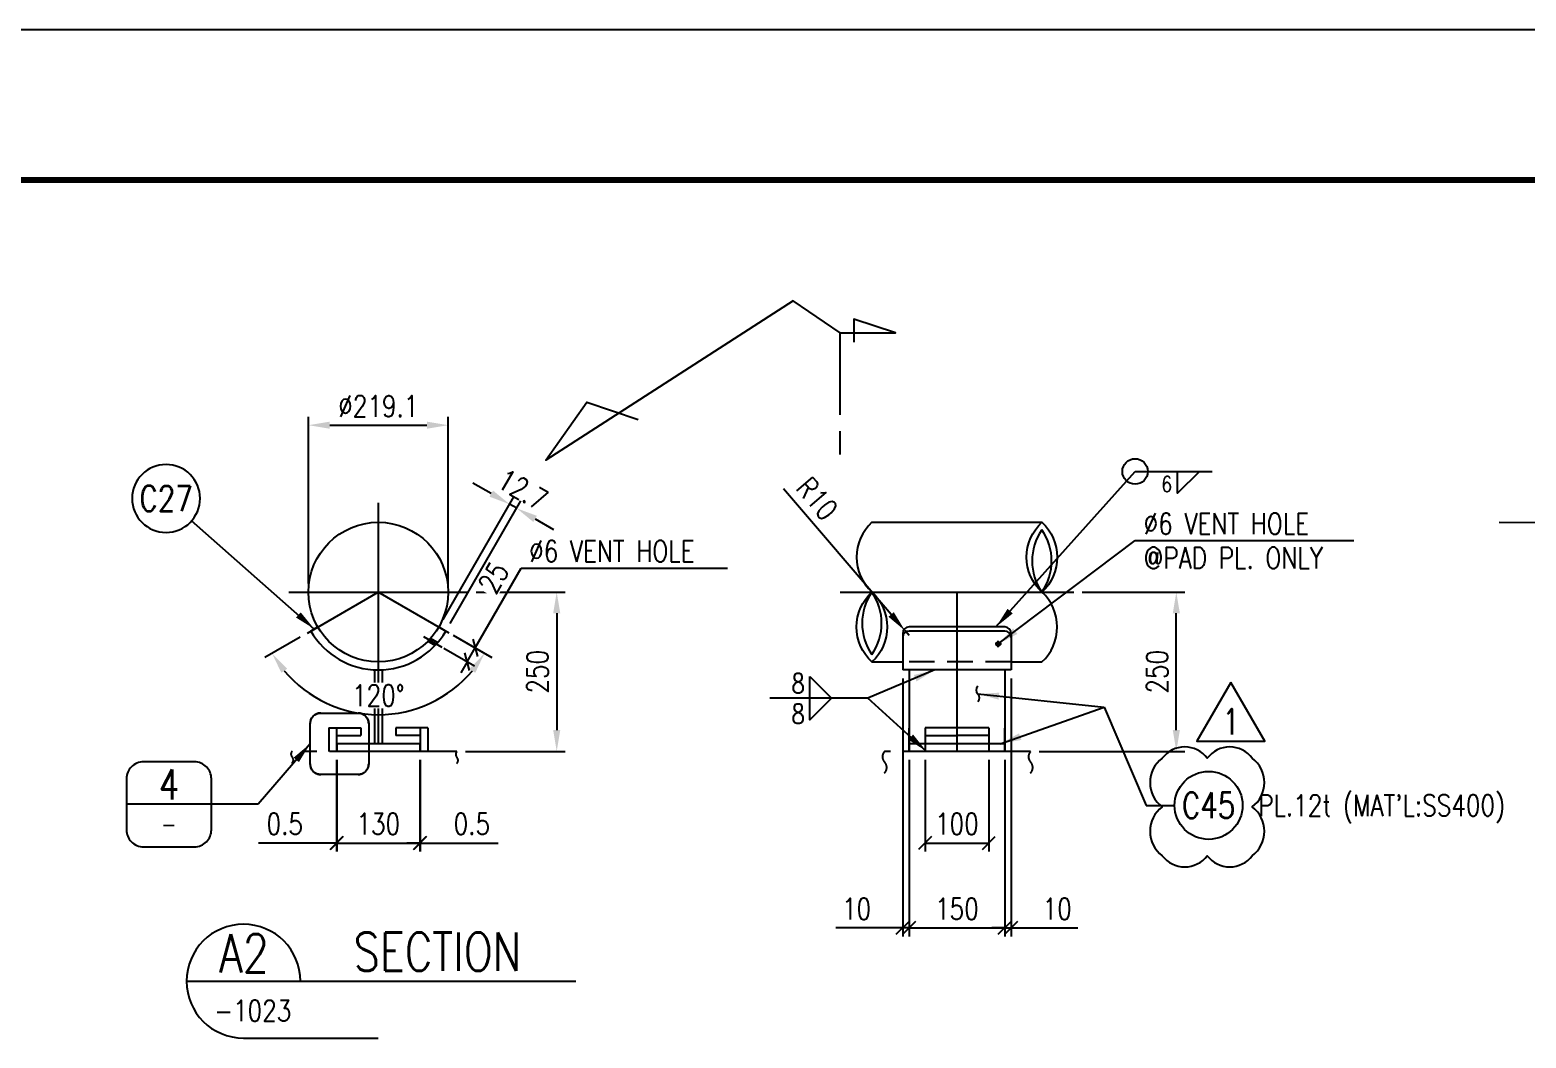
# Model space of a CAD drawing. Header units: millimetres. Extents: x 0 to 91981, y -132907 to 77676.
# Drawn here: x 72686 to 79728, y 19046 to 23794 of the extents above; entities that cross this region are included whole.
import ezdxf
from ezdxf.enums import TextEntityAlignment as Align

# ---------------------------------------------------------------- set-up
doc = ezdxf.new("R2010")
doc.units = ezdxf.units.MM
doc.header["$LTSCALE"] = 60
for name, pattern in [('JNK-CENTER', [34, 30, -1.5, 1, -1.5]), ('JNK-HIDDEN', [3, 2, -1]), ('JNK-PHANTOM', [15, 10, -1, 1, -1, 1, -1])]:
    doc.linetypes.add(name, pattern=pattern)
for name, color, linetype in [('CEN-R', 1, 'JNK-CENTER'), ('CON-C', 4, 'Continuous'), ('CON-G', 3, 'Continuous'), ('CON-W', 7, 'Continuous'), ('CON-Y', 2, 'Continuous'), ('Dim-W', 7, 'Continuous'), ('HID-Y', 2, 'JNK-HIDDEN'), ('PHA-M', 6, 'JNK-PHANTOM'), ('PHA-W', 7, 'JNK-PHANTOM'), ('rev-1', 2, 'Continuous'), ('rev-2', 2, 'Continuous'), ('TXT-C', 4, 'Continuous'), ('TXT-Y', 2, 'Continuous')]:
    doc.layers.add(name, color=color, linetype=linetype)
doc.layers.add('CONT-G', color=3, linetype='Continuous', lineweight=25)
doc.styles.add('DESCRIPTION', font='SIMPLEX', dxfattribs={"width": 0.85})
doc.styles.add('SIMPLEX', font='simplex.shx', dxfattribs={"width": 0.8})
doc.dimstyles.new('DIM40', dxfattribs={"dimscale": 40, "dimtxt": 2.5, "dimasz": 2.5, "dimexe": 1, "dimexo": 1, "dimgap": 1, "dimtad": 1, "dimdec": 1, "dimdsep": 46, "dimtxsty": 'SIMPLEX', "dimcen": 0, "dimclrd": 256, "dimclre": 256, "dimclrt": 2, "dimadec": 1, "dimazin": 2, "dimtfac": 1, "dimtdec": 1, "dimtix": 1, "dimtmove": 2, "dimatfit": 2, "dimfxl": 1, "dimarcsym": 1})
doc.dimstyles.new('DIM40X3', dxfattribs={"dimscale": 40, "dimtxt": 2.5, "dimasz": 2.5, "dimexe": 1, "dimexo": 1, "dimgap": 1, "dimtad": 1, "dimdec": 1, "dimlfac": 0.333333, "dimdsep": 46, "dimtxsty": 'SIMPLEX', "dimcen": 0, "dimclrd": 256, "dimclre": 256, "dimclrt": 2, "dimadec": 1, "dimazin": 2, "dimtfac": 1, "dimtdec": 1, "dimtix": 1, "dimtmove": 2, "dimatfit": 2, "dimfxl": 1, "dimarcsym": 1})
doc.dimstyles.new('DIM50x1', dxfattribs={"dimscale": 50, "dimtxt": 2.5, "dimasz": 2.5, "dimexe": 1, "dimexo": 1, "dimgap": 1, "dimtad": 1, "dimdec": 1, "dimdsep": 46, "dimtxsty": 'SIMPLEX', "dimcen": 0, "dimclrd": 256, "dimclre": 256, "dimclrt": 2, "dimadec": 1, "dimazin": 2, "dimtfac": 1, "dimtdec": 1, "dimtix": 1, "dimtmove": 2, "dimatfit": 2, "dimfxl": 1, "dimarcsym": 1})

# ---------------------------------------------------------------- blocks, each defined once
blk = doc.blocks.new('TITLE')
at = {"color": 7}
blk.add_line((841, 594.85), (0, 594.85), dxfattribs=at)
at = {"color": 7, "const_width": 0.707}
blk.add_lwpolyline([(823.32, 577.17), (27.94, 577.17)], dxfattribs=at)
blk = doc.blocks.new('weld-sy1')
blk.add_lwpolyline([(0, 2.56), (2.56, 0), (0, -2.56)], close=True)
at = {"style": 'DESCRIPTION', "width": 0.8}
for p in [(-0.563, 0.592), (-0.563, -2.992)]:
    blk.add_attdef('4', text='', height=2.2, dxfattribs=at).set_placement(p, align=Align.RIGHT)
for p in [(3.018, 0.57), (3.018, -2.87)]:
    blk.add_attdef('50-150', p, '', height=2.2, dxfattribs=at)
blk = doc.blocks.new('*D441')
at = {"layer": 'CON-W', "lineweight": -2, "transparency": 16777216}
for p, q in [((76739.6, 21041.2), (76233.6, 21632.7)), ((76824.1, 20942.4), (76804.6, 20965.2))]:
    blk.add_line(p, q, dxfattribs=at)
at = {"layer": 'CON-W', "transparency": 16777216}
blk.add_solid([(76752.3, 21052.1), (76727, 21030.4), (76804.6, 20965.2)], dxfattribs=at)
at = {"layer": 'DEFPOINTS', "color": 0, "transparency": 16777216}
for p in [(76804.6, 20965.2), (76824.1, 20942.4)]:
    blk.add_point(p, dxfattribs=at)
at = {"layer": 'CON-W', "color": 2, "transparency": 16777216, "insert": (76391.2, 21587), "char_height": 100, "attachment_point": 5, "rotation": 310.54405, "style": 'SIMPLEX'}
blk.add_mtext('R10', dxfattribs=at)
blk = doc.blocks.new('weld-sy2')
blk.add_lwpolyline([(2.56, 0), (0, -2.56), (0, 0)])
at = {"style": 'SIMPLEX', "width": 0.8}
blk.add_attdef('4', text='', height=2.2, dxfattribs=at).set_placement((-0.6504, -2.992), align=Align.RIGHT)
blk = doc.blocks.new('_Oblique')
at = {"color": 0, "linetype": 'ByBlock', "lineweight": -2}
blk.add_line((-0.5, -0.5), (0.5, 0.5), dxfattribs=at)
blk = doc.blocks.new('*D442')
at = {"layer": 'CON-W', "lineweight": -2, "transparency": 16777216}
for p, q in [((76794.1, 20739.8), (76794.1, 19524.9)), ((76824.1, 20356.6), (76824.1, 19524.9)), ((76794.1, 19564.9), (76479.8, 19564.9)), ((76824.1, 19564.9), (76794.1, 19564.9)), ((76824.1, 19564.9), (76884.1, 19564.9))]:
    blk.add_line(p, q, dxfattribs=at)
at = {"layer": 'DEFPOINTS', "color": 0, "transparency": 16777216}
for p in [(76794.1, 20779.8), (76824.1, 20396.6), (76824.1, 19564.9)]:
    blk.add_point(p, dxfattribs=at)
at = {"layer": 'CON-W', "lineweight": -2, "transparency": 16777216, "xscale": 60, "yscale": 60, "zscale": 60}
blk.add_blockref('_Oblique', (76794.1, 19564.9), dxfattribs=at)
at = {"layer": 'CON-W', "lineweight": -2, "transparency": 16777216, "xscale": 60, "yscale": 60, "zscale": 60, "rotation": 180}
blk.add_blockref('_Oblique', (76824.1, 19564.9), dxfattribs=at)
at = {"layer": 'CON-W', "color": 2, "transparency": 16777216, "insert": (76577, 19654.9), "char_height": 100, "attachment_point": 5, "style": 'SIMPLEX'}
blk.add_mtext('10', dxfattribs=at)
blk = doc.blocks.new('*D443')
at = {"layer": 'CON-W', "lineweight": -2, "transparency": 16777216}
for p, q in [((77304.1, 20739.8), (77304.1, 19524.9)), ((77274.1, 20356.6), (77274.1, 19524.9)), ((77274.1, 19564.9), (77214.1, 19564.9)), ((77274.1, 19564.9), (77304.1, 19564.9)), ((77304.1, 19564.9), (77618.4, 19564.9))]:
    blk.add_line(p, q, dxfattribs=at)
at = {"layer": 'DEFPOINTS', "color": 0, "transparency": 16777216}
for p in [(77304.1, 20779.8), (77274.1, 20396.6), (77274.1, 19564.9)]:
    blk.add_point(p, dxfattribs=at)
at = {"layer": 'CON-W', "lineweight": -2, "transparency": 16777216, "xscale": 60, "yscale": 60, "zscale": 60}
blk.add_blockref('_Oblique', (77274.1, 19564.9), dxfattribs=at)
at = {"layer": 'CON-W', "lineweight": -2, "transparency": 16777216, "xscale": 60, "yscale": 60, "zscale": 60, "rotation": 180}
blk.add_blockref('_Oblique', (77304.1, 19564.9), dxfattribs=at)
at = {"layer": 'CON-W', "color": 2, "transparency": 16777216, "insert": (77521.3, 19654.9), "char_height": 100, "attachment_point": 5, "style": 'SIMPLEX'}
blk.add_mtext('10', dxfattribs=at)
blk = doc.blocks.new('*D444')
at = {"layer": 'CON-W', "lineweight": -2, "transparency": 16777216}
for p, q in [((76824.1, 20356.6), (76824.1, 19524.9)), ((77274.1, 20356.6), (77274.1, 19524.9)), ((76824.1, 19564.9), (77274.1, 19564.9))]:
    blk.add_line(p, q, dxfattribs=at)
at = {"layer": 'DEFPOINTS', "color": 0, "transparency": 16777216}
for p in [(76824.1, 20396.6), (77274.1, 20396.6), (77274.1, 19564.9)]:
    blk.add_point(p, dxfattribs=at)
at = {"layer": 'CON-W', "lineweight": -2, "transparency": 16777216, "xscale": 60, "yscale": 60, "zscale": 60, "rotation": 180}
blk.add_blockref('_Oblique', (76824.1, 19564.9), dxfattribs=at)
at = {"layer": 'CON-W', "lineweight": -2, "transparency": 16777216, "xscale": 60, "yscale": 60, "zscale": 60}
blk.add_blockref('_Oblique', (77274.1, 19564.9), dxfattribs=at)
at = {"layer": 'CON-W', "color": 2, "transparency": 16777216, "insert": (77049.1, 19654.9), "char_height": 100, "attachment_point": 5, "style": 'SIMPLEX'}
blk.add_mtext('150', dxfattribs=at)
blk = doc.blocks.new('*D548')
at = {"lineweight": -2, "transparency": 16777216}
for p, q in [((77639.1, 21146.6), (78121.9, 21146.6)), ((78081.9, 20496.6), (78081.9, 21046.6)), ((77436.2, 20396.6), (78121.9, 20396.6))]:
    blk.add_line(p, q, dxfattribs=at)
at = {"transparency": 16777216}
for points in [[(78065.3, 21046.6), (78098.6, 21046.6), (78081.9, 21146.6)], [(78065.3, 20496.6), (78098.6, 20496.6), (78081.9, 20396.6)]]:
    blk.add_solid(points, dxfattribs=at)
at = {"layer": 'DEFPOINTS', "color": 0, "transparency": 16777216}
for p in [(77599.1, 21146.6), (78081.9, 21146.6), (77396.2, 20396.6)]:
    blk.add_point(p, dxfattribs=at)
at = {"color": 2, "transparency": 16777216, "insert": (77991.9, 20771.6), "char_height": 100, "attachment_point": 5, "rotation": 90, "style": 'SIMPLEX'}
blk.add_mtext('250', dxfattribs=at)
blk = doc.blocks.new('*D445')
at = {"layer": 'CON-W', "lineweight": -2, "transparency": 16777216}
for p, q in [((74131, 20356.6), (74131, 19924.9)), ((74521, 20356.6), (74521, 19924.9)), ((74131, 19964.9), (74521, 19964.9))]:
    blk.add_line(p, q, dxfattribs=at)
at = {"layer": 'DEFPOINTS', "color": 0, "transparency": 16777216}
for p in [(74131, 20396.6), (74521, 20396.6), (74521, 19964.9)]:
    blk.add_point(p, dxfattribs=at)
at = {"layer": 'CON-W', "lineweight": -2, "transparency": 16777216, "xscale": 60, "yscale": 60, "zscale": 60, "rotation": 180}
blk.add_blockref('_Oblique', (74131, 19964.9), dxfattribs=at)
at = {"layer": 'CON-W', "lineweight": -2, "transparency": 16777216, "xscale": 60, "yscale": 60, "zscale": 60}
blk.add_blockref('_Oblique', (74521, 19964.9), dxfattribs=at)
at = {"layer": 'CON-W', "color": 2, "transparency": 16777216, "insert": (74326, 20054.9), "char_height": 100, "attachment_point": 5, "style": 'SIMPLEX'}
blk.add_mtext('130', dxfattribs=at)
blk = doc.blocks.new('*D446')
at = {"layer": 'CON-W', "lineweight": -2, "transparency": 16777216}
for p, q in [((74129.5, 20356.6), (74129.5, 19924.9)), ((74131, 20356.6), (74131, 19924.9)), ((74129.5, 19964.9), (73761.9, 19964.9)), ((74131, 19964.9), (74129.5, 19964.9)), ((74131, 19964.9), (74191, 19964.9))]:
    blk.add_line(p, q, dxfattribs=at)
at = {"layer": 'DEFPOINTS', "color": 0, "transparency": 16777216}
for p in [(74129.5, 20396.6), (74131, 20396.6), (74131, 19964.9)]:
    blk.add_point(p, dxfattribs=at)
at = {"layer": 'CON-W', "lineweight": -2, "transparency": 16777216, "xscale": 60, "yscale": 60, "zscale": 60}
blk.add_blockref('_Oblique', (74129.5, 19964.9), dxfattribs=at)
at = {"layer": 'CON-W', "lineweight": -2, "transparency": 16777216, "xscale": 60, "yscale": 60, "zscale": 60, "rotation": 180}
blk.add_blockref('_Oblique', (74131, 19964.9), dxfattribs=at)
at = {"layer": 'CON-W', "color": 2, "transparency": 16777216, "insert": (73885.7, 20054.9), "char_height": 100, "attachment_point": 5, "style": 'SIMPLEX'}
blk.add_mtext('0.5', dxfattribs=at)
blk = doc.blocks.new('*D447')
at = {"layer": 'CON-W', "lineweight": -2, "transparency": 16777216}
for p, q in [((74521, 20356.6), (74521, 19924.9)), ((74522.5, 20356.6), (74522.5, 19924.9)), ((74521, 19964.9), (74461, 19964.9)), ((74521, 19964.9), (74522.5, 19964.9)), ((74522.5, 19964.9), (74890.1, 19964.9))]:
    blk.add_line(p, q, dxfattribs=at)
at = {"layer": 'DEFPOINTS', "color": 0, "transparency": 16777216}
for p in [(74521, 20396.6), (74522.5, 20396.6), (74522.5, 19964.9)]:
    blk.add_point(p, dxfattribs=at)
at = {"layer": 'CON-W', "lineweight": -2, "transparency": 16777216, "xscale": 60, "yscale": 60, "zscale": 60}
blk.add_blockref('_Oblique', (74521, 19964.9), dxfattribs=at)
at = {"layer": 'CON-W', "lineweight": -2, "transparency": 16777216, "xscale": 60, "yscale": 60, "zscale": 60, "rotation": 180}
blk.add_blockref('_Oblique', (74522.5, 19964.9), dxfattribs=at)
at = {"layer": 'CON-W', "color": 2, "transparency": 16777216, "insert": (74766.3, 20054.9), "char_height": 100, "attachment_point": 5, "style": 'SIMPLEX'}
blk.add_mtext('0.5', dxfattribs=at)
blk = doc.blocks.new('*D549')
at = {"lineweight": -2, "transparency": 16777216}
for p, q in [((74786.7, 21146.6), (75205.7, 21146.6)), ((75165.7, 21046.6), (75165.7, 20496.6)), ((74736, 20396.6), (75205.7, 20396.6))]:
    blk.add_line(p, q, dxfattribs=at)
at = {"transparency": 16777216}
for points in [[(75149, 21046.6), (75182.4, 21046.6), (75165.7, 21146.6)], [(75149, 20496.6), (75182.4, 20496.6), (75165.7, 20396.6)]]:
    blk.add_solid(points, dxfattribs=at)
at = {"layer": 'DEFPOINTS', "color": 0, "transparency": 16777216}
for p in [(74746.7, 21146.6), (74696, 20396.6), (75165.7, 20396.6)]:
    blk.add_point(p, dxfattribs=at)
at = {"color": 2, "transparency": 16777216, "insert": (75075.7, 20771.6), "char_height": 100, "attachment_point": 5, "rotation": 90, "style": 'SIMPLEX'}
blk.add_mtext('250', dxfattribs=at)
blk = doc.blocks.new('*D448')
at = {"lineweight": -2, "transparency": 16777216}
for p, q in [((74857.7, 21610.3), (74771.1, 21660.3)), ((74630.6, 21016.9), (74964.3, 21594.9)), ((74663.6, 20997.9), (74997.3, 21575.9)), ((74977.3, 21541.3), (74944.3, 21560.3)), ((75063.9, 21491.3), (75150.5, 21441.3))]:
    blk.add_line(p, q, dxfattribs=at)
at = {"transparency": 16777216}
for points in [[(74866.1, 21624.7), (74849.4, 21595.9), (74944.3, 21560.3)], [(75072.3, 21505.7), (75055.6, 21476.8), (74977.3, 21541.3)]]:
    blk.add_solid(points, dxfattribs=at)
at = {"layer": 'DEFPOINTS', "color": 0, "transparency": 16777216}
for p in [(74944.3, 21560.3), (74610.6, 20982.3), (74643.6, 20963.2)]:
    blk.add_point(p, dxfattribs=at)
at = {"color": 2, "transparency": 16777216, "insert": (75005.8, 21628.7), "char_height": 100, "attachment_point": 5, "rotation": 330, "style": 'SIMPLEX'}
blk.add_mtext('12.7', dxfattribs=at)
blk = doc.blocks.new('*D449')
at = {"lineweight": -2, "transparency": 16777216}
for p, q in [((73997.3, 21186.6), (73997.3, 21972.5)), ((74654.6, 21186.6), (74654.6, 21972.5)), ((74097.3, 21932.5), (74554.6, 21932.5))]:
    blk.add_line(p, q, dxfattribs=at)
at = {"transparency": 16777216}
for points in [[(74097.3, 21949.2), (74097.3, 21915.9), (73997.3, 21932.5)], [(74554.6, 21949.2), (74554.6, 21915.9), (74654.6, 21932.5)]]:
    blk.add_solid(points, dxfattribs=at)
at = {"layer": 'DEFPOINTS', "color": 0, "transparency": 16777216}
for p in [(74654.6, 21932.5), (73997.3, 21146.6), (74654.6, 21146.6)]:
    blk.add_point(p, dxfattribs=at)
at = {"color": 2, "transparency": 16777216, "insert": (74326, 22022.5), "char_height": 100, "attachment_point": 5, "style": 'SIMPLEX'}
blk.add_mtext('%%C219.1', dxfattribs=at)
blk = doc.blocks.new('*D450')
at = {"layer": 'CON-W', "lineweight": -2, "transparency": 16777216}
for p, q in [((73957.6, 20933.9), (73791.4, 20837.9)), ((74678.2, 20943.2), (74860.6, 20837.9))]:
    blk.add_line(p, q, dxfattribs=at)
blk.add_arc((74326, 21146.6), 577.3, 219.9366, 320.0634, dxfattribs=at)
at = {"layer": 'CON-W', "transparency": 16777216}
for points in [[(73869.6, 20766.4), (73897, 20785.5), (73826, 20857.9)], [(74755, 20785.5), (74782.3, 20766.4), (74826, 20857.9)]]:
    blk.add_solid(points, dxfattribs=at)
at = {"layer": 'DEFPOINTS', "color": 0, "transparency": 16777216}
for p in [(74326, 21146.6), (74326, 21146.6), (73992.3, 20953.9), (74643.6, 20963.2), (74128.5, 20604.1)]:
    blk.add_point(p, dxfattribs=at)
at = {"layer": 'CON-W', "color": 2, "transparency": 16777216, "insert": (74326, 20659.3), "char_height": 100, "attachment_point": 5, "style": 'SIMPLEX', "bg_fill": 3, "box_fill_scale": 1.1, "bg_fill_color": 256, "bg_fill_true_color": 13158600, "bg_fill_transparency": 0}
blk.add_mtext('120°', dxfattribs=at)
blk = doc.blocks.new('*D451')
at = {"layer": 'DEFPOINTS', "color": 0, "transparency": 16777216}
for p in [(74643.6, 20963.2), (74599.4, 20902.1), (74743.7, 20818.8)]:
    blk.add_point(p, dxfattribs=at)
at = {"layer": 'Dim-W', "lineweight": -2, "transparency": 16777216}
for p, q in [((74781.2, 20883.8), (74998.3, 21259.9)), ((74678.2, 20943.2), (74815.8, 20863.8)), ((74634, 20882.1), (74778.3, 20798.8)), ((74743.7, 20818.8), (74781.2, 20883.8)), ((74743.7, 20818.8), (74713.7, 20766.9))]:
    blk.add_line(p, q, dxfattribs=at)
at = {"layer": 'Dim-W', "lineweight": -2, "transparency": 16777216, "xscale": 60, "yscale": 60, "zscale": 60}
for p, rotation in [((74781.2, 20883.8), 240.0000000000319), ((74743.7, 20818.8), 60.0000000000319)]:
    blk.add_blockref('_Oblique', p, dxfattribs=dict(at, rotation=rotation))
at = {"layer": 'Dim-W', "color": 2, "transparency": 16777216, "insert": (74868, 21214.2), "char_height": 100, "attachment_point": 5, "rotation": 60, "style": 'SIMPLEX', "bg_fill": 3, "box_fill_scale": 1.1, "bg_fill_color": 256, "bg_fill_true_color": 13158600, "bg_fill_transparency": 0}
blk.add_mtext('25', dxfattribs=at)
blk = doc.blocks.new('pipesece')
at = {"layer": 'CON-W'}
blk.add_lwpolyline([(0.5, 0, 0.44), (0, 0, -0.44), (-0.5, 0, -0.44), (0, 0)], format="xyb", dxfattribs=at)
blk.add_lwpolyline([(-0.446, 0, 0.31383), (0, 0, 0.31383)], format="xyb", close=True, dxfattribs=at)
blk = doc.blocks.new('SECMARK2')
at = {"layer": 'CON-C'}
blk.add_line((0, 0), (-2.72, 0), dxfattribs=at)
blk.add_lwpolyline([(-4.67, 0), (-14.32, 0), (-14.32, 6.51), (-15.93, 1.64), (-13.23, 1.64)], dxfattribs=at)
at = {"layer": 'CON-C', "style": 'SIMPLEX', "width": 0.8}
blk.add_attdef('TAG', (-12.98, 1.18), '', height=3.5, dxfattribs=at)
blk = doc.blocks.new('SECTITLE')
at = {"layer": 'CON-G'}
for p, q in [((-1.7, 0), (44.1, 0)), ((5, -6.7), (20.86, -6.7))]:
    blk.add_line(p, q, dxfattribs=at)
blk.add_arc((5, 0), 6.7, 0, 270, dxfattribs=at)
at = {"layer": 'CON-C', "style": 'SIMPLEX', "width": 0.8}
for tag, p in [('A', (5.06, 1.04)), ('ELEVATION', (27.83, 1.22))]:
    blk.add_attdef(tag, text='', height=4.5, dxfattribs=at).set_placement(p, align=Align.CENTER)
at = {"layer": 'CON-Y', "style": 'SIMPLEX', "width": 0.8}
blk.add_attdef('SCALE', text='', height=2.5, dxfattribs=at).set_placement((44.9, -3.72), align=Align.RIGHT)
blk.add_attdef('H0000-0000', (1.54, -4.72), '', height=2.5, dxfattribs=at)
blk = doc.blocks.new('piec-tag')
at = {"layer": 'CON-Y'}
blk.add_circle((0, 0), 4, dxfattribs=at)
at = {"layer": 'CON-G', "style": 'SIMPLEX', "width": 0.8}
blk.add_attdef('P.N', text='', height=3, dxfattribs=at).set_placement((0, 0), align=Align.MIDDLE)
at = {"layer": 'CON-G', "style": 'SIMPLEX', "width": 0.8, "flags": 1}
blk.add_attdef('BOM', (4.48, -3.74), '', height=2.5, dxfattribs=at)
blk = doc.blocks.new('det-tag')
at = {"layer": 'CON-Y'}
blk.add_line((5, 0), (-5, 0), dxfattribs=at)
blk.add_lwpolyline([(-3, -5), (3, -5, 0.414214), (5, -3), (5, 3, 0.414214), (3, 5), (-3, 5, 0.414214), (-5, 3), (-5, -3, 0.414214)], format="xyb", close=True, dxfattribs=at)
at = {"layer": 'CON-G', "style": 'SIMPLEX', "width": 0.8}
blk.add_attdef('TAG', text='', height=3.5, dxfattribs=at).set_placement((0.02, 0.58), align=Align.CENTER)
at = {"layer": 'CON-Y', "style": 'SIMPLEX', "width": 0.8}
blk.add_attdef('-8888', text='', height=2, dxfattribs=at).set_placement((0, -3.34), align=Align.CENTER)
blk = doc.blocks.new('*D578')
at = {"layer": 'CON-W', "lineweight": -2, "transparency": 16777216}
for p, q in [((76899.1, 20356.6), (76899.1, 19924.9)), ((77199.1, 20356.6), (77199.1, 19924.9)), ((76899.1, 19964.9), (77199.1, 19964.9))]:
    blk.add_line(p, q, dxfattribs=at)
at = {"layer": 'DEFPOINTS', "color": 0, "transparency": 16777216}
for p in [(76899.1, 20396.6), (77199.1, 20396.6), (77199.1, 19964.9)]:
    blk.add_point(p, dxfattribs=at)
at = {"layer": 'CON-W', "lineweight": -2, "transparency": 16777216, "xscale": 60, "yscale": 60, "zscale": 60, "rotation": 180}
blk.add_blockref('_Oblique', (76899.1, 19964.9), dxfattribs=at)
at = {"layer": 'CON-W', "lineweight": -2, "transparency": 16777216, "xscale": 60, "yscale": 60, "zscale": 60}
blk.add_blockref('_Oblique', (77199.1, 19964.9), dxfattribs=at)
at = {"layer": 'CON-W', "color": 2, "transparency": 16777216, "insert": (77049.1, 20054.9), "char_height": 100, "attachment_point": 5, "style": 'SIMPLEX'}
blk.add_mtext('100', dxfattribs=at)
blk = doc.blocks.new('revmark')
at = {"layer": 'rev-2'}
blk.add_lwpolyline([(0, 0), (-4, -6.93), (4, -6.93)], close=True, dxfattribs=at)
at = {"layer": 'rev-2', "style": 'SIMPLEX', "width": 0.8}
blk.add_attdef('REVMARK', text='', height=3, dxfattribs=at).set_placement((0, -4.62), align=Align.MIDDLE_CENTER)

msp = doc.modelspace()

# ---------------------------------------------------------------- linework, layer by layer
at = {"layer": 'CEN-R'}
for p, q in [((74325.98326, 21567.34296), (74325.98326, 20432.59296)), ((73905.23326, 21146.59296), (74746.73326, 21146.59296)), ((73992.25171, 20953.91296), (74325.98326, 21146.59296)), ((74659.7148, 20953.91296), (74325.98326, 21146.59296)), ((76499.12365, 21146.59296), (77599.12365, 21146.59296)), ((77049.12365, 21146.59296), (77049.12365, 20396.59296)), ((77244.12365, 20887.19386), (77244.12365, 20917.08886)), ((77259.07115, 20902.14136), (77229.17615, 20902.14136))]:
    msp.add_line(p, q, dxfattribs=at)
at = {"layer": 'CEN-R', "ltscale": 0.1}
msp.add_line((74627.37445, 20885.98213), (74539.61144, 20936.65213), dxfattribs=at)
at = {"layer": 'CEN-R'}
for points in [[(73920.66717, 20398.00068, 0.4), (73920.66717, 20369.6498, -0.4), (73920.66717, 20341.29892, -0.4)], [(74695.99859, 20396.59296, 0.4), (74695.99859, 20368.24208, -0.4), (74695.99859, 20339.8912, -0.4)], [(76708.95823, 20396.59296, 0.4), (76708.95823, 20345.85085, -0.4), (76708.95823, 20295.10874, -0.4)], [(77396.24765, 20396.59296, 0.4), (77396.24765, 20345.85085, -0.4), (77396.24765, 20295.10874, -0.4)]]:
    msp.add_lwpolyline(points, format="xyb", dxfattribs=at)
at = {"layer": 'CON-C'}
msp.add_lwpolyline([(76499.12365, 22367.74417), (76279.18081, 22518.17245), (75115.30456, 21767.98561), (75307.42245, 22040.36962), (75548.6866, 21959.99401)], dxfattribs=at)
at = {"layer": 'CON-G'}
for p, q in [((76649.12365, 21475.24296), (77449.12365, 21475.24296)), ((76794.12365, 20952.26796), (76794.12365, 20779.84296)), ((77274.12365, 20982.26796), (76824.12365, 20982.26796)), ((77274.12365, 20963.21796), (76824.12365, 20963.21796)), ((77304.12365, 20952.26796), (77304.12365, 20779.84296)), ((76649.12365, 20817.94296), (76794.12365, 20817.94296)), ((77049.12365, 20779.84296), (76794.12365, 20779.84296)), ((76824.12365, 20779.84296), (76824.12365, 20396.59296)), ((77304.12365, 20779.84296), (77049.12365, 20779.84296)), ((77274.12365, 20779.84296), (77274.12365, 20396.59296)), ((77304.12365, 20817.94296), (77449.12365, 20817.94296)), ((76824.12365, 20396.59296), (76824.12365, 20506.09296)), ((77274.12365, 20396.59296), (77274.12365, 20506.09296)), ((77274.12365, 20432.59296), (76824.12365, 20432.59296))]:
    msp.add_line(p, q, dxfattribs=at)
msp.add_circle((77244.12365, 20902.14136), 9, dxfattribs=at)
for centre, start, end in [((76824.12365, 20952.26796), 90, 180), ((76824.12365, 20933.21796), 90, 180), ((77274.12365, 20952.26796), 0, 90), ((77274.12365, 20933.21796), 0, 90)]:
    msp.add_arc(centre, 30, start, end, dxfattribs=at)
at = {"layer": 'CON-W'}
for p, q in [((74998.30892, 21259.8955), (75969.24848, 21259.8955)), ((77939.55746, 20142.22557), (78073.73165, 20142.22557))]:
    msp.add_line(p, q, dxfattribs=at)
msp.add_lwpolyline([(77147.49857, 20703.20389, 0.4), (77147.49857, 20666.80853, -0.4), (77147.49857, 20630.41317, -0.4)], format="xyb", dxfattribs=at)
msp.add_circle((77887.85557, 21714.61813), 60, dxfattribs=at)
at = {"layer": 'CONT-G'}
for p, q in [((74593.15501, 20895.34643), (74559.14887, 20914.97988)), ((74605.41272, 20909.05404), (74571.8042, 20928.45794)), ((74307.98326, 20780.28494), (74307.98326, 20432.59296)), ((74343.98326, 20780.28494), (74343.98326, 20432.59296)), ((74520.98326, 20432.59296), (74130.98326, 20432.59296)), ((74130.98326, 20432.59296), (74130.98326, 20396.59296)), ((74520.98326, 20432.59296), (74520.98326, 20396.59296))]:
    msp.add_line(p, q, dxfattribs=at)
at = {"layer": 'HID-Y'}
msp.add_line((77304.12365, 20817.94296), (76794.12365, 20817.94296), dxfattribs=at)
at = {"layer": 'PHA-M'}
for p, q in [((74093.48326, 20507.59296), (74093.48326, 20396.59296)), ((74093.48326, 20507.59296), (74243.48326, 20507.59296)), ((74129.48326, 20507.59296), (74129.48326, 20396.59296)), ((74243.48326, 20507.59296), (74243.48326, 20471.59296)), ((74408.48326, 20507.59296), (74408.48326, 20471.59296)), ((74558.48326, 20507.59296), (74408.48326, 20507.59296)), ((74522.48326, 20507.59296), (74522.48326, 20396.59296)), ((74558.48326, 20507.59296), (74558.48326, 20396.59296)), ((76824.12365, 20506.09296), (76824.12365, 20432.59296)), ((77049.12365, 20507.59296), (76899.12365, 20507.59296)), ((76899.12365, 20507.59296), (76899.12365, 20396.59296)), ((77199.12365, 20507.59296), (77049.12365, 20507.59296)), ((77199.12365, 20507.59296), (77199.12365, 20396.59296)), ((77274.12365, 20506.09296), (77274.12365, 20432.59296)), ((74129.48326, 20471.59296), (74243.48326, 20471.59296)), ((74522.48326, 20471.59296), (74408.48326, 20471.59296)), ((76824.12365, 20432.59296), (76824.12365, 20396.59296)), ((76899.12365, 20471.59296), (77049.12365, 20471.59296)), ((77199.12365, 20471.59296), (77049.12365, 20471.59296)), ((77274.12365, 20432.59296), (77274.12365, 20396.59296)), ((74695.99859, 20396.59296), (73918.22893, 20396.59296)), ((77396.24765, 20396.59296), (76708.95823, 20396.59296))]:
    msp.add_line(p, q, dxfattribs=at)
at = {"layer": 'PHA-W', "ltscale": 0.2}
msp.add_lwpolyline([(74055.1855, 20577.16534), (74230.74631, 20577.16534, -0.4142135624), (74280.74631, 20527.16534), (74280.74631, 20337.43811, -0.4142135624), (74230.74631, 20287.43811), (74055.1855, 20287.43811, -0.4142135624), (74005.1855, 20337.43811), (74005.1855, 20527.16534, -0.4142135624)], format="xyb", close=True, dxfattribs=at)
at = {"layer": 'TXT-C'}
msp.add_lwpolyline([(78015.57921, 19905.31338, 0.5), (78227.35699, 19905.31338, 0.5), (78439.13476, 19905.31338, 0.5), (78439.13476, 20134.80728, 0.5), (78439.13476, 20364.30117, 0.5), (78227.35699, 20364.30117, 0.5), (78015.57921, 20364.30117, 0.5), (78015.57921, 20134.80728, 0.5)], format="xyb", close=True, dxfattribs=at)

# ---------------------------------------------------------------- block references
at = {"linetype": 'ByBlock', "xscale": 40, "yscale": 40, "zscale": 40}
msp.add_blockref('TITLE', (53491.26992, 0.00021), dxfattribs=at)
at = {"layer": 'CON-W', "xscale": 40, "yscale": 40, "zscale": 40, "rotation": 270}
msp.add_blockref('SECMARK2', (76499.12365, 21795.0775), dxfattribs=at)
at = {"layer": 'CON-W'}
ref = msp.add_blockref('piec-tag', (73327.13722, 21587.50938), dxfattribs=dict(at, xscale=-40, yscale=40, zscale=40))
ref.add_attrib('P.N', 'C27', dxfattribs={"layer": 'CON-G', "height": 120, "style": 'SIMPLEX', "width": 0.8}).set_placement((73327.13722, 21587.50938), align=Align.MIDDLE)
ref = msp.add_blockref('weld-sy2', (78087.85557, 21714.61813), dxfattribs=dict(at, xscale=40, yscale=40, zscale=40))
ref.add_attrib('4', '6', dxfattribs={"layer": '0', "height": 73.6, "style": 'SIMPLEX', "width": 0.8}).set_placement((78061.83957, 21618.23413), align=Align.RIGHT)
ref = msp.add_blockref('weld-sy1', (76356.52549, 20646.96337), dxfattribs=dict(at, xscale=40, yscale=40, zscale=40))
ref.add_attrib('4', '8', dxfattribs={"layer": '0', "height": 92, "style": 'SIMPLEX', "width": 0.8}).set_placement((76334.00549, 20670.64337), align=Align.RIGHT)
ref.add_attrib('4', '8', dxfattribs={"layer": '0', "height": 92, "style": 'SIMPLEX', "width": 0.8}).set_placement((76334.00549, 20527.28337), align=Align.RIGHT)
at = {"layer": 'CON-W', "xscale": 40, "yscale": 40, "zscale": 40}
msp.add_blockref('piec-tag', (78233.73165, 20142.22557), dxfattribs=at).add_auto_attribs({'P.N': 'C45'})
at = {"layer": 'Dim-W', "xscale": 657.2999999999593, "yscale": 657.2999999999593, "zscale": 657.2999999999593}
for p, rotation in [((76649.12365, 21146.59296), 89.99999999999999), ((77449.12365, 21146.59296), 270)]:
    msp.add_blockref('pipesece', p, dxfattribs=dict(at, rotation=rotation))
at = {"layer": 'Dim-W', "xscale": 40, "yscale": 40, "zscale": 40}
for name, p, values in [('det-tag', (73340.48506, 20147.1817), {'TAG': '4', '-8888': '-'}), ('SECTITLE', (73491.58326, 19314.19836), {'H0000-0000': '-1023', 'A': 'A2', 'ELEVATION': 'SECTION'})]:
    msp.add_blockref(name, p, dxfattribs=at).add_auto_attribs(values)
at = {"layer": 'rev-1'}
ref = msp.add_blockref('revmark', (78338.99068, 20721.40638), dxfattribs=dict(at, xscale=40, yscale=40, zscale=40))
ref.add_attrib('REVMARK', '1', dxfattribs={"height": 120, "style": 'SIMPLEX', "width": 0.8}).set_placement((78338.99068, 20536.65438), align=Align.MIDDLE_CENTER)

# ---------------------------------------------------------------- texts
at = {"layer": 'TXT-Y', "style": 'SIMPLEX', "width": 0.8}
for s, p in [('%%C6 VENT HOLE', (77928.14041, 21418.92469)), ('%%C6 VENT HOLE', (75035.93781, 21289.35962)), ('@PAD PL. ONLY', (77928.14041, 21257.42062)), ("PL.12t (MAT'L:SS400)", (78467.55773, 20092.11888))]:
    msp.add_text(s, height=100, dxfattribs=at).set_placement(p)

# ---------------------------------------------------------------- dimensions: what is measured, and where the dimension line sits
dim = msp.add_linear_dim(base=(74654.63326, 21932.54715), p1=(73997.33326, 21146.59296), p2=(74654.63326, 21146.59296), text='%%C<>', dimstyle='DIM40X3')
dim.commit()
dim.dimension.update_dxf_attribs({"geometry": '*D449', "text_midpoint": (74325.98326, 22022.54715)})
dim = msp.add_aligned_dim(p1=(74643.59807, 20963.21796), p2=(74610.6025, 20982.26796), distance=-667.46226, dimstyle='DIM40X3', override={"dimdec": 2})
dim.commit()
dim.dimension.update_dxf_attribs({"geometry": '*D448', "text_midpoint": (75005.83142, 21628.72452)})
for base, p1, p2, picture, middle in [((75165.69077, 20396.59296), (74746.73326, 21146.59296), (74695.99859, 20396.59296), '*D549', (75075.69077, 20771.59296)), ((78081.92109, 21146.59296), (77396.24765, 20396.59296), (77599.12365, 21146.59296), '*D548', (77991.92109, 20771.59296))]:
    dim = msp.add_linear_dim(base=base, p1=p1, p2=p2, angle=90, dimstyle='DIM40X3')
    dim.commit()
    dim.dimension.update_dxf_attribs({"geometry": picture, "text_midpoint": middle})
at = {"layer": 'CON-W'}
dim = msp.add_radius_dim(center=(76824.12365, 20942.44843), mpoint=(76804.62268, 20965.24562), dimstyle='DIM40X3', override={"dimtmove": 0}, dxfattribs=at)
dim.commit()
dim.dimension.update_dxf_attribs({"geometry": '*D441', "text_midpoint": (76322.79523, 21528.5155), "dimtype": 164})
for base, p1, p2, picture, middle in [((76824.12365, 19564.86945), (76794.12365, 20779.84296), (76824.12365, 20396.59296), '*D442', (76576.9808, 19564.86945)), ((77274.12365, 19564.86945), (77304.12365, 20779.84296), (77274.12365, 20396.59296), '*D443', (77521.26651, 19564.86945)), ((74130.98326, 19964.86945), (74129.48326, 20396.59296), (74130.98326, 20396.59296), '*D446', (73885.67373, 19964.86945)), ((74522.48326, 19964.86945), (74520.98326, 20396.59296), (74522.48326, 20396.59296), '*D447', (74766.29278, 19964.86945))]:
    dim = msp.add_linear_dim(base=base, p1=p1, p2=p2, dimstyle='DIM40X3', override={"dimasz": 1.5, "dimblk1": 'Oblique', "dimblk2": 'Oblique', "dimsah": 1, "dimtmove": 0}, dxfattribs=at)
    dim.commit()
    dim.dimension.update_dxf_attribs({"geometry": picture, "text_midpoint": middle, "dimtype": 160})
for base, p1, p2, picture, middle in [((74520.98326, 19964.86945), (74130.98326, 20396.59296), (74520.98326, 20396.59296), '*D445', (74325.98326, 20054.86945)), ((77274.12365, 19564.86945), (76824.12365, 20396.59296), (77274.12365, 20396.59296), '*D444', (77049.12365, 19654.86945)), ((77199.12365, 19964.86945), (76899.12365, 20396.59296), (77199.12365, 20396.59296), '*D578', (77049.12365, 20054.86945))]:
    dim = msp.add_linear_dim(base=base, p1=p1, p2=p2, dimstyle='DIM40X3', override={"dimasz": 1.5, "dimblk1": 'Oblique', "dimblk2": 'Oblique', "dimsah": 1, "dimtmove": 0}, dxfattribs=at)
    dim.commit()
    dim.dimension.update_dxf_attribs({"geometry": picture, "text_midpoint": middle})

# ---------------------------------------------------------------- leaders
msp.add_leader([(81123.80502, 20186.22545), (80317.31023, 21471.42671), (79601.76338, 21474.63585)], dimstyle='DIM50x1', override={"dimscale": 40})
for points in [[(77233.14616, 20982.26796), (77887.85557, 21714.61813), (78249.9631, 21714.61813)], [(77244.12365, 20902.14136), (77887.85557, 21390.16457), (78917.10132, 21390.16457)], [(76945.01048, 20779.84296), (76629.39864, 20646.96337), (76168.00464, 20646.96337)], [(76906.07657, 20396.59296), (76629.39864, 20646.96337)], [(77147.49857, 20666.80853), (77741.88072, 20605.26451)], [(77253.09777, 20432.59296), (77741.88072, 20605.26451), (77939.55746, 20142.22557)]]:
    msp.add_leader(points, dimstyle='DIM40X3', override={"dimgap": 1, "dimtad": 0}, dxfattribs=at)
at = {"layer": 'Dim-W'}
msp.add_leader([(74005.1855, 20432.30173), (73759.92947, 20147.1817), (73540.48506, 20147.1817)], dimstyle='DIM40', override={"dimgap": 1, "dimtad": 0}, dxfattribs=at)

# ---------------------------------------------------------------- next in the draw order: dimensions: what is measured, and where the dimension line sits
at = {"layer": 'CON-W'}
dim = msp.add_angular_dim_2l(base=(74128.52241, 20604.07374), line1=((74643.59807, 20963.21796), (74325.98326, 21146.59296)), line2=((73992.25171, 20953.91296), (74325.98326, 21146.59296)), dimstyle='DIM40X3', override={"dimtfill": 1}, dxfattribs=at)
dim.commit()
dim.dimension.update_dxf_attribs({"geometry": '*D450', "text_midpoint": (74325.98326, 20659.25607)})

# ---------------------------------------------------------------- next in the draw order: linework, layer by layer
at = {"layer": 'CONT-G'}
msp.add_line((74041.36401, 20982.26796), (74008.36844, 20963.21796), dxfattribs=at)
at = {"layer": 'Dim-W', "ltscale": 0.2}
msp.add_lwpolyline([(74055.1855, 20577.16534), (74230.74631, 20577.16534, -0.4142135624), (74280.74631, 20527.16534), (74280.74631, 20337.43811, -0.4142135624), (74230.74631, 20287.43811), (74055.1855, 20287.43811, -0.4142135624), (74005.1855, 20337.43811), (74005.1855, 20527.16534, -0.4142135624)], format="xyb", close=True, dxfattribs=at)

# ---------------------------------------------------------------- next in the draw order: dimensions: what is measured, and where the dimension line sits
at = {"layer": 'Dim-W'}
dim = msp.add_linear_dim(base=(74743.66606, 20818.84113), p1=(74643.59807, 20963.21796), p2=(74599.38585, 20902.14136), angle=60, dimstyle='DIM40X3', override={"dimasz": 1.5, "dimblk1": 'Oblique', "dimblk2": 'Oblique', "dimsah": 1, "dimtmove": 0, "dimtfill": 1}, dxfattribs=at)
dim.commit()
dim.dimension.update_dxf_attribs({"geometry": '*D451', "text_midpoint": (74945.92797, 21169.16903), "dimtype": 160})

# ---------------------------------------------------------------- next in the draw order: leaders
msp.add_leader([(74024.86622, 20972.74296), (73447.30127, 21481.86565)], dimstyle='DIM40', override={"dimgap": 1, "dimtad": 0})

# ---------------------------------------------------------------- next in the draw order: linework, layer by layer
at = {"layer": 'CONT-G'}
msp.add_line((74610.6025, 20982.26796), (74643.59807, 20963.21796), dxfattribs=at)
msp.add_circle((74325.98326, 21146.59296), 328.65, dxfattribs=at)
msp.add_arc((74325.98326, 21146.59296), 366.75, 210, 330, dxfattribs=at)

doc.saveas('drawing.dxf')
